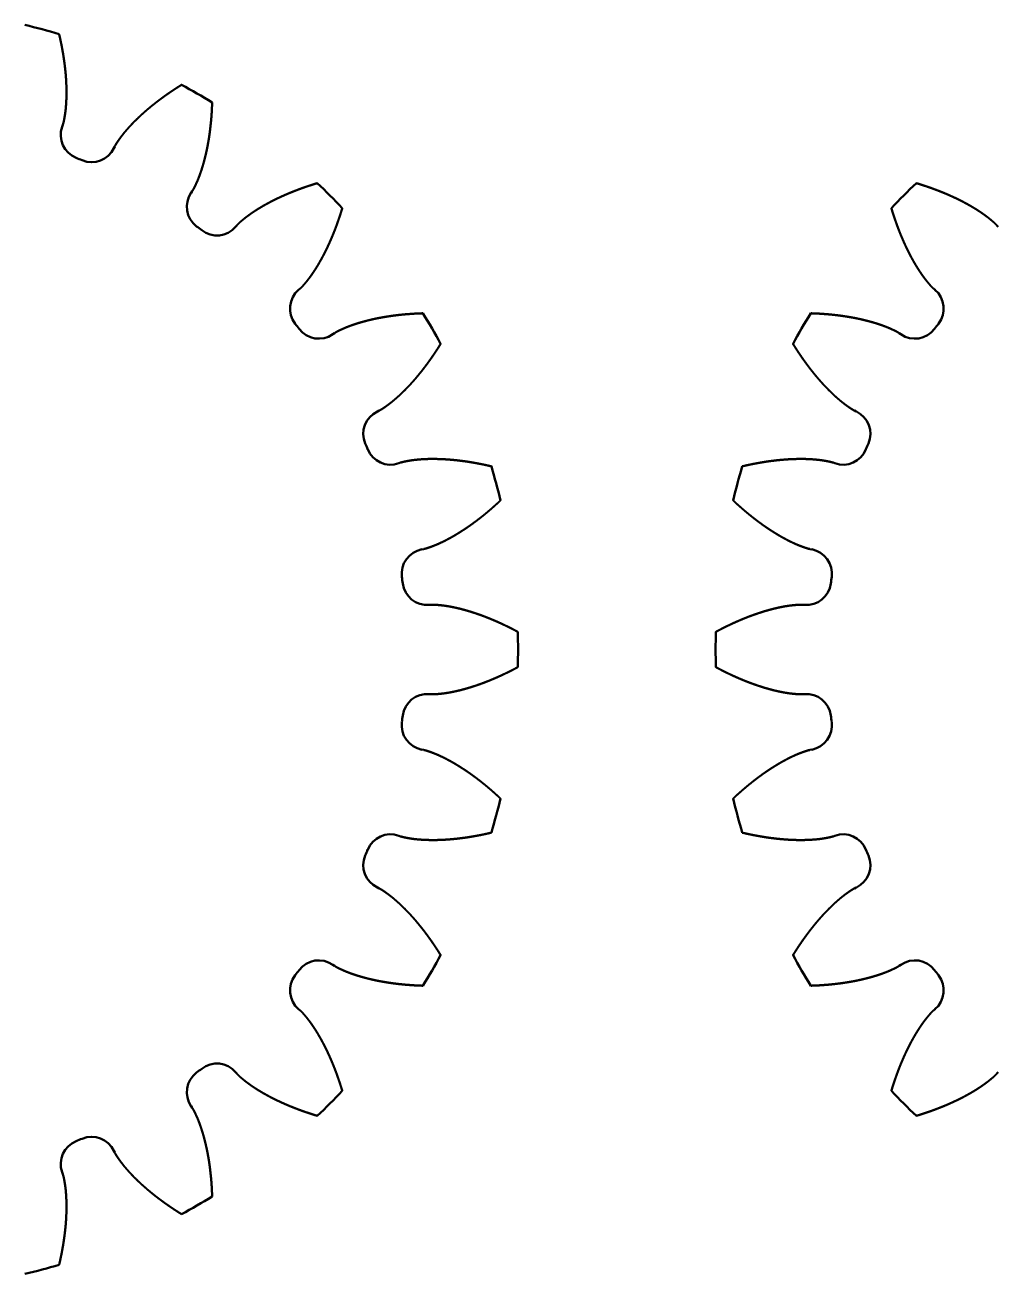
# Model space of a CAD drawing. Header units: millimetres. Extents: x 0 to 420, y 0 to 297.
# Drawn here: x 109.93 to 129.63, y 216.21 to 241.5 of the extents above; entities that cross this region are included whole.
import ezdxf

# ---------------------------------------------------------------- set-up
doc = ezdxf.new("R2010")
doc.units = ezdxf.units.MM
doc.header["$LTSCALE"] = 0.75
doc.layers.add('Visible', color=7, linetype='Continuous', lineweight=50)

msp = doc.modelspace()

# ---------------------------------------------------------------- linework, layer by layer
at = {"layer": 'Visible'}
for p, q in [((110.683, 239.44), (110.696, 239.477)), ((111.749, 239.041), (111.732, 239.006)), ((113.295, 238.104), (113.317, 238.136)), ((114.221, 237.442), (114.196, 237.413)), ((129.631, 237.413), (129.605, 237.442)), ((115.471, 236.137), (115.501, 236.162)), ((128.325, 236.162), (128.355, 236.137)), ((116.195, 235.258), (116.162, 235.236)), ((127.664, 235.236), (127.632, 235.258)), ((117.065, 233.674), (117.1, 233.691)), ((126.726, 233.691), (126.762, 233.674)), ((117.536, 232.638), (117.499, 232.625)), ((126.327, 232.625), (126.29, 232.638)), ((117.966, 230.882), (118.004, 230.889)), ((125.822, 230.889), (125.86, 230.882)), ((118.153, 229.76), (118.114, 229.757)), ((125.712, 229.757), (125.673, 229.76)), ((118.114, 227.952), (118.153, 227.949)), ((125.673, 227.949), (125.712, 227.952)), ((118.004, 226.82), (117.966, 226.827)), ((125.86, 226.827), (125.822, 226.82)), ((117.499, 225.084), (117.536, 225.071)), ((126.29, 225.071), (126.327, 225.084)), ((117.1, 224.018), (117.065, 224.035)), ((126.762, 224.035), (126.726, 224.018)), ((116.162, 222.473), (116.195, 222.451)), ((127.632, 222.451), (127.664, 222.473)), ((115.501, 221.547), (115.471, 221.572)), ((128.355, 221.572), (128.325, 221.547)), ((114.196, 220.296), (114.221, 220.267)), ((129.605, 220.267), (129.631, 220.296)), ((113.317, 219.573), (113.295, 219.605)), ((111.732, 218.703), (111.749, 218.668)), ((110.696, 218.232), (110.683, 218.269))]:
    msp.add_line(p, q, dxfattribs=at)
for centre, radius, start, end in [((106.913, 228.855), 13, 73.4232, 76.5768), ((106.913, 228.855), 13, 58.4232, 61.5768), ((111.155, 239.273), 0.5, 160.4814, 247.8482), ((111.281, 239.221), 0.5, 247.1518, 334.5186), ((106.913, 228.855), 10.749, 67.1518, 67.8482), ((106.913, 228.855), 13, 43.4232, 46.5768), ((136.913, 228.855), 13, 133.4232, 136.5768), ((113.707, 237.821), 0.5, 145.4814, 232.8482), ((106.913, 228.855), 10.749, 52.1518, 52.8482), ((113.815, 237.737), 0.5, 232.1518, 319.5186), ((115.796, 235.757), 0.5, 130.4814, 217.8482), ((128.03, 235.757), 0.5, 322.1518, 49.5186), ((106.913, 228.855), 10.749, 37.1518, 37.8482), ((106.913, 228.855), 13, 28.4232, 31.5768), ((136.913, 228.855), 13, 148.4232, 151.5768), ((136.913, 228.855), 10.749, 142.1518, 142.8482), ((115.879, 235.648), 0.5, 217.1518, 304.5186), ((127.947, 235.648), 0.5, 235.4814, 322.8482), ((117.28, 233.222), 0.5, 115.4814, 202.8482), ((126.547, 233.222), 0.5, 337.1518, 64.5186), ((106.913, 228.855), 10.749, 22.1518, 22.8482), ((136.913, 228.855), 10.749, 157.1518, 157.8482), ((117.332, 233.096), 0.5, 202.1518, 289.5186), ((126.494, 233.096), 0.5, 250.4814, 337.8482), ((106.913, 228.855), 13, 13.4232, 16.5768), ((136.913, 228.855), 13, 163.4232, 166.5768), ((118.057, 230.391), 0.5, 100.4814, 187.8482), ((125.769, 230.391), 0.5, 352.1518, 79.5186), ((106.913, 228.855), 10.749, 7.1518, 7.8482), ((118.075, 230.255), 0.5, 187.1518, 274.5186), ((125.751, 230.255), 0.5, 265.4814, 352.8482), ((136.913, 228.855), 10.749, 172.1518, 172.8482), ((106.913, 228.855), 13, 358.4232, 1.5768), ((136.913, 228.855), 13, 178.4232, 181.5768), ((118.075, 227.454), 0.5, 85.4814, 172.8482), ((125.751, 227.454), 0.5, 7.1518, 94.5186), ((118.057, 227.318), 0.5, 172.1518, 259.5186), ((106.913, 228.855), 10.749, 352.1518, 352.8482), ((125.769, 227.318), 0.5, 280.4814, 7.8482), ((136.913, 228.855), 10.749, 187.1518, 187.8482), ((106.913, 228.855), 13, 343.4232, 346.5768), ((136.913, 228.855), 13, 193.4232, 196.5768), ((117.332, 224.613), 0.5, 70.4814, 157.8482), ((126.494, 224.613), 0.5, 22.1518, 109.5186), ((117.28, 224.487), 0.5, 157.1518, 244.5186), ((106.913, 228.855), 10.749, 337.1518, 337.8482), ((126.547, 224.487), 0.5, 295.4814, 22.8482), ((136.913, 228.855), 10.749, 202.1518, 202.8482), ((115.879, 222.061), 0.5, 55.4814, 142.8482), ((106.913, 228.855), 13, 328.4232, 331.5768), ((136.913, 228.855), 13, 208.4232, 211.5768), ((127.947, 222.061), 0.5, 37.1518, 124.5186), ((106.913, 228.855), 10.749, 322.1518, 322.8482), ((136.913, 228.855), 10.749, 217.1518, 217.8482), ((115.796, 221.952), 0.5, 142.1518, 229.5186), ((128.03, 221.952), 0.5, 310.4814, 37.8482), ((113.707, 219.888), 0.5, 127.1518, 214.5186), ((106.913, 228.855), 10.749, 307.1518, 307.8482), ((113.815, 219.972), 0.5, 40.4814, 127.8482), ((106.913, 228.855), 13, 313.4232, 316.5768), ((136.913, 228.855), 13, 223.4232, 226.5768), ((111.155, 218.436), 0.5, 112.1518, 199.5186), ((106.913, 228.855), 10.749, 292.1518, 292.8482), ((111.281, 218.488), 0.5, 25.4814, 112.8482), ((106.913, 228.855), 13, 298.4232, 301.5768), ((106.913, 228.855), 13, 283.4232, 286.5768)]:
    msp.add_arc(centre, radius, start, end, dxfattribs=at)
for points in [[(110.696, 239.477), (110.698, 239.482), (110.701, 239.491), (110.706, 239.506), (110.711, 239.525), (110.717, 239.55), (110.722, 239.574), (110.727, 239.599), (110.731, 239.624), (110.735, 239.649), (110.739, 239.674), (110.743, 239.699), (110.747, 239.724), (110.75, 239.75), (110.753, 239.775), (110.756, 239.8), (110.758, 239.826), (110.76, 239.851), (110.762, 239.877), (110.764, 239.903), (110.766, 239.928), (110.767, 239.954), (110.768, 239.98), (110.769, 240.006), (110.77, 240.032), (110.771, 240.058), (110.771, 240.084), (110.771, 240.11), (110.771, 240.136), (110.771, 240.162), (110.771, 240.189), (110.77, 240.215), (110.77, 240.241), (110.769, 240.267), (110.768, 240.294), (110.767, 240.32), (110.766, 240.347), (110.764, 240.373), (110.763, 240.399), (110.761, 240.426), (110.759, 240.453), (110.757, 240.479), (110.755, 240.506), (110.752, 240.532), (110.75, 240.559), (110.747, 240.586), (110.744, 240.612), (110.741, 240.639), (110.738, 240.666), (110.735, 240.693), (110.731, 240.72), (110.728, 240.746), (110.724, 240.773), (110.72, 240.8), (110.716, 240.827), (110.712, 240.854), (110.708, 240.881), (110.704, 240.908), (110.699, 240.935), (110.694, 240.962), (110.69, 240.989), (110.685, 241.016), (110.68, 241.043), (110.675, 241.07), (110.669, 241.097), (110.664, 241.124), (110.658, 241.151), (110.652, 241.178), (110.647, 241.206), (110.641, 241.233), (110.635, 241.26), (110.63, 241.282), (110.626, 241.298), (110.623, 241.309), (110.622, 241.314)], [(113.101, 240.287), (113.096, 240.285), (113.087, 240.279), (113.072, 240.27), (113.053, 240.258), (113.03, 240.243), (113.007, 240.228), (112.983, 240.213), (112.96, 240.198), (112.937, 240.183), (112.914, 240.167), (112.891, 240.152), (112.868, 240.136), (112.845, 240.121), (112.823, 240.105), (112.8, 240.09), (112.778, 240.074), (112.756, 240.058), (112.734, 240.042), (112.712, 240.026), (112.69, 240.01), (112.668, 239.993), (112.646, 239.977), (112.624, 239.961), (112.603, 239.944), (112.582, 239.928), (112.56, 239.911), (112.539, 239.894), (112.518, 239.878), (112.497, 239.861), (112.477, 239.844), (112.456, 239.827), (112.435, 239.809), (112.415, 239.792), (112.395, 239.775), (112.375, 239.758), (112.355, 239.74), (112.335, 239.722), (112.315, 239.705), (112.295, 239.687), (112.276, 239.669), (112.257, 239.651), (112.237, 239.633), (112.218, 239.615), (112.2, 239.597), (112.181, 239.578), (112.162, 239.56), (112.144, 239.542), (112.125, 239.523), (112.107, 239.504), (112.089, 239.485), (112.072, 239.467), (112.054, 239.448), (112.037, 239.428), (112.019, 239.409), (112.002, 239.39), (111.985, 239.37), (111.969, 239.351), (111.952, 239.331), (111.936, 239.312), (111.92, 239.292), (111.904, 239.272), (111.888, 239.252), (111.873, 239.231), (111.858, 239.211), (111.843, 239.19), (111.829, 239.169), (111.814, 239.149), (111.8, 239.128), (111.786, 239.107), (111.773, 239.086), (111.763, 239.068), (111.756, 239.055), (111.751, 239.046), (111.749, 239.041)], [(113.317, 238.136), (113.32, 238.14), (113.325, 238.149), (113.333, 238.161), (113.344, 238.179), (113.355, 238.201), (113.367, 238.223), (113.378, 238.246), (113.388, 238.269), (113.399, 238.292), (113.409, 238.315), (113.42, 238.338), (113.43, 238.362), (113.439, 238.385), (113.449, 238.409), (113.458, 238.433), (113.467, 238.457), (113.475, 238.481), (113.484, 238.505), (113.492, 238.53), (113.501, 238.554), (113.509, 238.579), (113.516, 238.603), (113.524, 238.628), (113.532, 238.653), (113.539, 238.678), (113.546, 238.703), (113.553, 238.728), (113.56, 238.753), (113.566, 238.778), (113.573, 238.804), (113.579, 238.829), (113.585, 238.855), (113.591, 238.88), (113.597, 238.906), (113.603, 238.932), (113.609, 238.958), (113.614, 238.984), (113.619, 239.01), (113.625, 239.036), (113.63, 239.062), (113.634, 239.088), (113.639, 239.114), (113.644, 239.141), (113.648, 239.167), (113.653, 239.194), (113.657, 239.22), (113.661, 239.247), (113.665, 239.274), (113.669, 239.3), (113.672, 239.327), (113.676, 239.354), (113.679, 239.381), (113.682, 239.408), (113.685, 239.435), (113.688, 239.462), (113.691, 239.489), (113.694, 239.516), (113.697, 239.543), (113.699, 239.571), (113.702, 239.598), (113.704, 239.625), (113.706, 239.653), (113.708, 239.68), (113.71, 239.708), (113.712, 239.735), (113.713, 239.763), (113.715, 239.791), (113.716, 239.818), (113.717, 239.846), (113.719, 239.874), (113.719, 239.896), (113.72, 239.913), (113.72, 239.924), (113.72, 239.93)], [(115.849, 238.296), (115.844, 238.295), (115.833, 238.292), (115.817, 238.287), (115.796, 238.28), (115.769, 238.272), (115.743, 238.263), (115.716, 238.255), (115.69, 238.246), (115.664, 238.238), (115.637, 238.229), (115.611, 238.22), (115.585, 238.211), (115.559, 238.202), (115.533, 238.192), (115.508, 238.183), (115.482, 238.173), (115.456, 238.164), (115.431, 238.154), (115.405, 238.144), (115.38, 238.135), (115.355, 238.124), (115.329, 238.114), (115.304, 238.104), (115.279, 238.094), (115.254, 238.083), (115.23, 238.073), (115.205, 238.062), (115.18, 238.051), (115.156, 238.04), (115.131, 238.029), (115.107, 238.018), (115.083, 238.007), (115.058, 237.996), (115.034, 237.984), (115.01, 237.972), (114.987, 237.961), (114.963, 237.949), (114.939, 237.937), (114.916, 237.925), (114.892, 237.913), (114.869, 237.9), (114.846, 237.888), (114.823, 237.875), (114.8, 237.863), (114.777, 237.85), (114.754, 237.837), (114.732, 237.824), (114.709, 237.81), (114.687, 237.797), (114.664, 237.783), (114.642, 237.77), (114.62, 237.756), (114.599, 237.742), (114.577, 237.728), (114.556, 237.714), (114.534, 237.699), (114.513, 237.685), (114.492, 237.67), (114.471, 237.655), (114.45, 237.64), (114.43, 237.625), (114.41, 237.61), (114.39, 237.594), (114.37, 237.578), (114.35, 237.562), (114.331, 237.546), (114.311, 237.53), (114.292, 237.513), (114.273, 237.496), (114.255, 237.479), (114.241, 237.465), (114.231, 237.454), (114.224, 237.446), (114.221, 237.442)], [(129.605, 237.442), (129.602, 237.446), (129.595, 237.454), (129.585, 237.465), (129.571, 237.479), (129.553, 237.496), (129.534, 237.513), (129.515, 237.53), (129.495, 237.546), (129.476, 237.562), (129.456, 237.578), (129.437, 237.594), (129.417, 237.61), (129.396, 237.625), (129.376, 237.64), (129.355, 237.655), (129.334, 237.67), (129.313, 237.685), (129.292, 237.699), (129.271, 237.714), (129.249, 237.728), (129.227, 237.742), (129.206, 237.756), (129.184, 237.77), (129.162, 237.783), (129.139, 237.797), (129.117, 237.81), (129.095, 237.824), (129.072, 237.837), (129.049, 237.85), (129.026, 237.863), (129.004, 237.875), (128.98, 237.888), (128.957, 237.9), (128.934, 237.913), (128.911, 237.925), (128.887, 237.937), (128.863, 237.949), (128.84, 237.961), (128.816, 237.972), (128.792, 237.984), (128.768, 237.996), (128.744, 238.007), (128.719, 238.018), (128.695, 238.029), (128.671, 238.04), (128.646, 238.051), (128.621, 238.062), (128.597, 238.073), (128.572, 238.083), (128.547, 238.094), (128.522, 238.104), (128.497, 238.114), (128.472, 238.124), (128.446, 238.135), (128.421, 238.144), (128.395, 238.154), (128.37, 238.164), (128.344, 238.173), (128.319, 238.183), (128.293, 238.192), (128.267, 238.202), (128.241, 238.211), (128.215, 238.22), (128.189, 238.229), (128.163, 238.238), (128.136, 238.246), (128.11, 238.255), (128.084, 238.263), (128.057, 238.272), (128.031, 238.28), (128.009, 238.287), (127.993, 238.292), (127.982, 238.295), (127.977, 238.296)], [(115.501, 236.162), (115.505, 236.166), (115.512, 236.172), (115.523, 236.182), (115.538, 236.196), (115.555, 236.215), (115.572, 236.234), (115.588, 236.253), (115.604, 236.272), (115.621, 236.292), (115.637, 236.311), (115.652, 236.331), (115.668, 236.351), (115.684, 236.371), (115.699, 236.392), (115.714, 236.413), (115.729, 236.433), (115.743, 236.454), (115.758, 236.476), (115.772, 236.497), (115.787, 236.519), (115.801, 236.54), (115.815, 236.562), (115.828, 236.584), (115.842, 236.606), (115.856, 236.628), (115.869, 236.65), (115.882, 236.673), (115.895, 236.696), (115.908, 236.718), (115.921, 236.741), (115.934, 236.764), (115.946, 236.787), (115.959, 236.81), (115.971, 236.834), (115.983, 236.857), (115.995, 236.881), (116.007, 236.904), (116.019, 236.928), (116.031, 236.952), (116.043, 236.976), (116.054, 237), (116.065, 237.024), (116.077, 237.048), (116.088, 237.073), (116.099, 237.097), (116.11, 237.122), (116.121, 237.146), (116.131, 237.171), (116.142, 237.196), (116.152, 237.221), (116.163, 237.246), (116.173, 237.271), (116.183, 237.296), (116.193, 237.321), (116.203, 237.347), (116.213, 237.372), (116.222, 237.398), (116.232, 237.423), (116.242, 237.449), (116.251, 237.475), (116.26, 237.501), (116.269, 237.527), (116.278, 237.553), (116.287, 237.579), (116.296, 237.605), (116.305, 237.631), (116.313, 237.658), (116.322, 237.684), (116.33, 237.711), (116.339, 237.737), (116.345, 237.758), (116.35, 237.774), (116.353, 237.785), (116.355, 237.79)], [(127.471, 237.79), (127.473, 237.785), (127.476, 237.774), (127.481, 237.758), (127.487, 237.737), (127.496, 237.711), (127.504, 237.684), (127.513, 237.658), (127.521, 237.631), (127.53, 237.605), (127.539, 237.579), (127.548, 237.553), (127.557, 237.527), (127.566, 237.501), (127.575, 237.475), (127.585, 237.449), (127.594, 237.423), (127.604, 237.398), (127.613, 237.372), (127.623, 237.347), (127.633, 237.321), (127.643, 237.296), (127.653, 237.271), (127.663, 237.246), (127.674, 237.221), (127.684, 237.196), (127.695, 237.171), (127.706, 237.146), (127.716, 237.122), (127.727, 237.097), (127.738, 237.073), (127.749, 237.048), (127.761, 237.024), (127.772, 237), (127.784, 236.976), (127.795, 236.952), (127.807, 236.928), (127.819, 236.904), (127.831, 236.881), (127.843, 236.857), (127.855, 236.834), (127.867, 236.81), (127.88, 236.787), (127.892, 236.764), (127.905, 236.741), (127.918, 236.718), (127.931, 236.696), (127.944, 236.673), (127.957, 236.65), (127.971, 236.628), (127.984, 236.606), (127.998, 236.584), (128.012, 236.562), (128.026, 236.54), (128.04, 236.519), (128.054, 236.497), (128.068, 236.476), (128.083, 236.454), (128.097, 236.433), (128.112, 236.413), (128.127, 236.392), (128.143, 236.371), (128.158, 236.351), (128.174, 236.331), (128.19, 236.311), (128.206, 236.292), (128.222, 236.272), (128.238, 236.253), (128.255, 236.234), (128.271, 236.215), (128.288, 236.196), (128.303, 236.182), (128.314, 236.172), (128.321, 236.166), (128.325, 236.162)], [(117.988, 235.662), (117.983, 235.662), (117.972, 235.661), (117.955, 235.661), (117.933, 235.66), (117.905, 235.659), (117.877, 235.658), (117.849, 235.656), (117.822, 235.655), (117.794, 235.653), (117.766, 235.651), (117.739, 235.649), (117.711, 235.647), (117.684, 235.645), (117.656, 235.643), (117.629, 235.641), (117.602, 235.638), (117.575, 235.636), (117.547, 235.633), (117.52, 235.63), (117.493, 235.627), (117.466, 235.624), (117.439, 235.621), (117.412, 235.617), (117.386, 235.614), (117.359, 235.61), (117.332, 235.606), (117.305, 235.602), (117.279, 235.598), (117.252, 235.594), (117.226, 235.59), (117.199, 235.585), (117.173, 235.581), (117.147, 235.576), (117.121, 235.571), (117.094, 235.566), (117.068, 235.561), (117.042, 235.556), (117.016, 235.55), (116.991, 235.545), (116.965, 235.539), (116.939, 235.533), (116.913, 235.527), (116.888, 235.521), (116.862, 235.514), (116.837, 235.508), (116.812, 235.501), (116.786, 235.494), (116.761, 235.487), (116.736, 235.48), (116.711, 235.473), (116.686, 235.466), (116.662, 235.458), (116.637, 235.45), (116.613, 235.442), (116.588, 235.434), (116.564, 235.425), (116.54, 235.417), (116.515, 235.408), (116.491, 235.399), (116.467, 235.39), (116.444, 235.381), (116.42, 235.371), (116.397, 235.361), (116.374, 235.351), (116.35, 235.34), (116.327, 235.33), (116.305, 235.319), (116.282, 235.308), (116.259, 235.297), (116.237, 235.285), (116.22, 235.275), (116.207, 235.267), (116.199, 235.261), (116.195, 235.258)], [(127.632, 235.258), (127.627, 235.261), (127.619, 235.267), (127.606, 235.275), (127.589, 235.285), (127.567, 235.297), (127.544, 235.308), (127.522, 235.319), (127.499, 235.33), (127.476, 235.34), (127.453, 235.351), (127.429, 235.361), (127.406, 235.371), (127.382, 235.381), (127.359, 235.39), (127.335, 235.399), (127.311, 235.408), (127.287, 235.417), (127.262, 235.425), (127.238, 235.434), (127.214, 235.442), (127.189, 235.45), (127.164, 235.458), (127.14, 235.466), (127.115, 235.473), (127.09, 235.48), (127.065, 235.487), (127.04, 235.494), (127.014, 235.501), (126.989, 235.508), (126.964, 235.514), (126.938, 235.521), (126.913, 235.527), (126.887, 235.533), (126.861, 235.539), (126.836, 235.545), (126.81, 235.55), (126.784, 235.556), (126.758, 235.561), (126.732, 235.566), (126.706, 235.571), (126.679, 235.576), (126.653, 235.581), (126.627, 235.585), (126.6, 235.59), (126.574, 235.594), (126.547, 235.598), (126.521, 235.602), (126.494, 235.606), (126.467, 235.61), (126.441, 235.614), (126.414, 235.617), (126.387, 235.621), (126.36, 235.624), (126.333, 235.627), (126.306, 235.63), (126.279, 235.633), (126.252, 235.636), (126.224, 235.638), (126.197, 235.641), (126.17, 235.643), (126.142, 235.645), (126.115, 235.647), (126.087, 235.649), (126.06, 235.651), (126.032, 235.653), (126.005, 235.655), (125.977, 235.656), (125.949, 235.658), (125.921, 235.659), (125.894, 235.66), (125.871, 235.661), (125.855, 235.661), (125.843, 235.662), (125.838, 235.662)], [(117.1, 233.691), (117.104, 233.693), (117.113, 233.697), (117.127, 233.704), (117.144, 233.714), (117.165, 233.727), (117.186, 233.741), (117.207, 233.755), (117.228, 233.77), (117.249, 233.785), (117.269, 233.799), (117.29, 233.814), (117.31, 233.83), (117.33, 233.845), (117.35, 233.861), (117.37, 233.877), (117.39, 233.894), (117.409, 233.91), (117.429, 233.927), (117.448, 233.944), (117.468, 233.961), (117.487, 233.978), (117.506, 233.995), (117.525, 234.013), (117.544, 234.031), (117.563, 234.049), (117.581, 234.067), (117.6, 234.085), (117.619, 234.104), (117.637, 234.122), (117.655, 234.141), (117.674, 234.16), (117.692, 234.179), (117.71, 234.198), (117.728, 234.217), (117.746, 234.237), (117.763, 234.256), (117.781, 234.276), (117.799, 234.296), (117.816, 234.316), (117.833, 234.336), (117.851, 234.356), (117.868, 234.377), (117.885, 234.397), (117.902, 234.418), (117.919, 234.439), (117.936, 234.46), (117.953, 234.481), (117.97, 234.502), (117.986, 234.523), (118.003, 234.544), (118.019, 234.566), (118.036, 234.588), (118.052, 234.609), (118.068, 234.631), (118.084, 234.653), (118.1, 234.675), (118.116, 234.697), (118.132, 234.719), (118.148, 234.742), (118.164, 234.764), (118.179, 234.787), (118.195, 234.81), (118.21, 234.832), (118.226, 234.855), (118.241, 234.878), (118.256, 234.901), (118.272, 234.925), (118.287, 234.948), (118.302, 234.971), (118.316, 234.995), (118.328, 235.014), (118.337, 235.028), (118.343, 235.038), (118.346, 235.042)], [(125.48, 235.042), (125.483, 235.038), (125.489, 235.028), (125.498, 235.014), (125.51, 234.995), (125.525, 234.971), (125.54, 234.948), (125.555, 234.925), (125.57, 234.901), (125.585, 234.878), (125.6, 234.855), (125.616, 234.832), (125.631, 234.81), (125.647, 234.787), (125.662, 234.764), (125.678, 234.742), (125.694, 234.719), (125.71, 234.697), (125.726, 234.675), (125.742, 234.653), (125.758, 234.631), (125.774, 234.609), (125.79, 234.588), (125.807, 234.566), (125.823, 234.544), (125.84, 234.523), (125.857, 234.502), (125.873, 234.481), (125.89, 234.46), (125.907, 234.439), (125.924, 234.418), (125.941, 234.397), (125.958, 234.377), (125.975, 234.356), (125.993, 234.336), (126.01, 234.316), (126.028, 234.296), (126.045, 234.276), (126.063, 234.256), (126.081, 234.237), (126.098, 234.217), (126.116, 234.198), (126.134, 234.179), (126.153, 234.16), (126.171, 234.141), (126.189, 234.122), (126.208, 234.104), (126.226, 234.085), (126.245, 234.067), (126.263, 234.049), (126.282, 234.031), (126.301, 234.013), (126.32, 233.995), (126.339, 233.978), (126.358, 233.961), (126.378, 233.944), (126.397, 233.927), (126.417, 233.91), (126.436, 233.894), (126.456, 233.877), (126.476, 233.861), (126.496, 233.845), (126.516, 233.83), (126.536, 233.814), (126.557, 233.799), (126.577, 233.785), (126.598, 233.77), (126.619, 233.755), (126.64, 233.741), (126.661, 233.727), (126.682, 233.714), (126.7, 233.704), (126.713, 233.697), (126.722, 233.693), (126.726, 233.691)], [(119.373, 232.563), (119.367, 232.565), (119.356, 232.567), (119.34, 232.571), (119.318, 232.576), (119.291, 232.582), (119.264, 232.588), (119.237, 232.594), (119.21, 232.6), (119.183, 232.605), (119.156, 232.611), (119.129, 232.616), (119.101, 232.621), (119.074, 232.626), (119.047, 232.631), (119.02, 232.636), (118.993, 232.641), (118.966, 232.645), (118.939, 232.649), (118.913, 232.654), (118.886, 232.658), (118.859, 232.662), (118.832, 232.666), (118.805, 232.669), (118.778, 232.673), (118.751, 232.676), (118.724, 232.679), (118.698, 232.683), (118.671, 232.686), (118.644, 232.688), (118.618, 232.691), (118.591, 232.694), (118.564, 232.696), (118.538, 232.698), (118.511, 232.7), (118.485, 232.702), (118.458, 232.704), (118.432, 232.706), (118.405, 232.707), (118.379, 232.708), (118.352, 232.709), (118.326, 232.71), (118.3, 232.711), (118.273, 232.712), (118.247, 232.712), (118.221, 232.713), (118.195, 232.713), (118.169, 232.713), (118.142, 232.713), (118.116, 232.712), (118.09, 232.712), (118.065, 232.711), (118.039, 232.71), (118.013, 232.709), (117.987, 232.707), (117.961, 232.706), (117.936, 232.704), (117.91, 232.702), (117.884, 232.7), (117.859, 232.697), (117.833, 232.695), (117.808, 232.692), (117.783, 232.688), (117.758, 232.685), (117.733, 232.681), (117.708, 232.677), (117.683, 232.673), (117.658, 232.668), (117.633, 232.663), (117.608, 232.658), (117.584, 232.653), (117.564, 232.647), (117.55, 232.643), (117.54, 232.64), (117.536, 232.638)], [(126.29, 232.638), (126.286, 232.64), (126.276, 232.643), (126.262, 232.647), (126.242, 232.653), (126.218, 232.658), (126.193, 232.663), (126.168, 232.668), (126.144, 232.673), (126.119, 232.677), (126.094, 232.681), (126.068, 232.685), (126.043, 232.688), (126.018, 232.692), (125.993, 232.695), (125.967, 232.697), (125.942, 232.7), (125.916, 232.702), (125.891, 232.704), (125.865, 232.706), (125.839, 232.707), (125.813, 232.709), (125.788, 232.71), (125.762, 232.711), (125.736, 232.712), (125.71, 232.712), (125.684, 232.713), (125.658, 232.713), (125.631, 232.713), (125.605, 232.713), (125.579, 232.712), (125.553, 232.712), (125.527, 232.711), (125.5, 232.71), (125.474, 232.709), (125.448, 232.708), (125.421, 232.707), (125.395, 232.706), (125.368, 232.704), (125.342, 232.702), (125.315, 232.7), (125.289, 232.698), (125.262, 232.696), (125.235, 232.694), (125.209, 232.691), (125.182, 232.688), (125.155, 232.686), (125.128, 232.683), (125.102, 232.679), (125.075, 232.676), (125.048, 232.673), (125.021, 232.669), (124.994, 232.666), (124.967, 232.662), (124.941, 232.658), (124.914, 232.654), (124.887, 232.649), (124.86, 232.645), (124.833, 232.641), (124.806, 232.636), (124.779, 232.631), (124.752, 232.626), (124.725, 232.621), (124.698, 232.616), (124.671, 232.611), (124.643, 232.605), (124.616, 232.6), (124.589, 232.594), (124.562, 232.588), (124.535, 232.582), (124.508, 232.576), (124.486, 232.571), (124.47, 232.567), (124.459, 232.565), (124.453, 232.563)], [(118.004, 230.889), (118.009, 230.89), (118.019, 230.892), (118.034, 230.895), (118.053, 230.901), (118.077, 230.908), (118.101, 230.916), (118.125, 230.924), (118.149, 230.933), (118.173, 230.942), (118.196, 230.951), (118.22, 230.96), (118.243, 230.969), (118.267, 230.979), (118.29, 230.989), (118.314, 231), (118.337, 231.01), (118.36, 231.021), (118.383, 231.032), (118.407, 231.044), (118.43, 231.055), (118.453, 231.067), (118.476, 231.079), (118.499, 231.091), (118.521, 231.103), (118.544, 231.115), (118.567, 231.128), (118.59, 231.141), (118.612, 231.154), (118.635, 231.167), (118.658, 231.181), (118.68, 231.194), (118.702, 231.208), (118.725, 231.222), (118.747, 231.236), (118.769, 231.25), (118.792, 231.264), (118.814, 231.279), (118.836, 231.293), (118.858, 231.308), (118.88, 231.323), (118.902, 231.338), (118.924, 231.353), (118.946, 231.369), (118.968, 231.384), (118.99, 231.4), (119.011, 231.416), (119.033, 231.432), (119.055, 231.448), (119.076, 231.464), (119.098, 231.48), (119.119, 231.497), (119.141, 231.513), (119.162, 231.53), (119.183, 231.547), (119.204, 231.564), (119.226, 231.581), (119.247, 231.598), (119.268, 231.616), (119.289, 231.633), (119.31, 231.651), (119.331, 231.669), (119.352, 231.687), (119.373, 231.705), (119.394, 231.723), (119.414, 231.741), (119.435, 231.76), (119.456, 231.778), (119.476, 231.797), (119.497, 231.815), (119.517, 231.834), (119.534, 231.849), (119.546, 231.861), (119.554, 231.869), (119.558, 231.872)], [(124.268, 231.872), (124.272, 231.869), (124.28, 231.861), (124.293, 231.849), (124.309, 231.834), (124.329, 231.815), (124.35, 231.797), (124.371, 231.778), (124.391, 231.76), (124.412, 231.741), (124.433, 231.723), (124.453, 231.705), (124.474, 231.687), (124.495, 231.669), (124.516, 231.651), (124.537, 231.633), (124.558, 231.616), (124.579, 231.598), (124.6, 231.581), (124.622, 231.564), (124.643, 231.547), (124.664, 231.53), (124.686, 231.513), (124.707, 231.497), (124.729, 231.48), (124.75, 231.464), (124.772, 231.448), (124.793, 231.432), (124.815, 231.416), (124.837, 231.4), (124.858, 231.384), (124.88, 231.369), (124.902, 231.353), (124.924, 231.338), (124.946, 231.323), (124.968, 231.308), (124.99, 231.293), (125.012, 231.279), (125.034, 231.264), (125.057, 231.25), (125.079, 231.236), (125.101, 231.222), (125.124, 231.208), (125.146, 231.194), (125.169, 231.181), (125.191, 231.167), (125.214, 231.154), (125.236, 231.141), (125.259, 231.128), (125.282, 231.115), (125.305, 231.103), (125.328, 231.091), (125.35, 231.079), (125.373, 231.067), (125.396, 231.055), (125.42, 231.044), (125.443, 231.032), (125.466, 231.021), (125.489, 231.01), (125.512, 231), (125.536, 230.989), (125.559, 230.979), (125.583, 230.969), (125.606, 230.96), (125.63, 230.951), (125.654, 230.942), (125.677, 230.933), (125.701, 230.924), (125.725, 230.916), (125.749, 230.908), (125.773, 230.901), (125.792, 230.895), (125.807, 230.892), (125.817, 230.89), (125.822, 230.889)], [(119.908, 229.212), (119.903, 229.215), (119.893, 229.22), (119.879, 229.228), (119.859, 229.238), (119.834, 229.251), (119.81, 229.264), (119.785, 229.277), (119.76, 229.289), (119.735, 229.302), (119.711, 229.314), (119.686, 229.326), (119.661, 229.338), (119.636, 229.35), (119.611, 229.362), (119.587, 229.373), (119.562, 229.385), (119.537, 229.396), (119.512, 229.407), (119.487, 229.419), (119.462, 229.429), (119.437, 229.44), (119.412, 229.451), (119.387, 229.461), (119.362, 229.472), (119.337, 229.482), (119.312, 229.492), (119.287, 229.502), (119.262, 229.512), (119.237, 229.522), (119.212, 229.531), (119.187, 229.54), (119.162, 229.55), (119.136, 229.559), (119.111, 229.567), (119.086, 229.576), (119.061, 229.585), (119.036, 229.593), (119.011, 229.601), (118.985, 229.61), (118.96, 229.617), (118.935, 229.625), (118.91, 229.633), (118.885, 229.64), (118.859, 229.647), (118.834, 229.655), (118.809, 229.661), (118.784, 229.668), (118.758, 229.675), (118.733, 229.681), (118.708, 229.687), (118.683, 229.693), (118.657, 229.699), (118.632, 229.704), (118.607, 229.71), (118.582, 229.715), (118.556, 229.72), (118.531, 229.725), (118.506, 229.729), (118.48, 229.733), (118.455, 229.737), (118.43, 229.741), (118.405, 229.744), (118.379, 229.747), (118.354, 229.75), (118.329, 229.753), (118.304, 229.755), (118.279, 229.757), (118.253, 229.759), (118.228, 229.761), (118.203, 229.761), (118.183, 229.761), (118.168, 229.761), (118.158, 229.76), (118.153, 229.76)], [(125.673, 229.76), (125.668, 229.76), (125.658, 229.761), (125.643, 229.761), (125.623, 229.761), (125.598, 229.761), (125.573, 229.759), (125.548, 229.757), (125.522, 229.755), (125.497, 229.753), (125.472, 229.75), (125.447, 229.747), (125.421, 229.744), (125.396, 229.741), (125.371, 229.737), (125.346, 229.733), (125.32, 229.729), (125.295, 229.725), (125.27, 229.72), (125.245, 229.715), (125.219, 229.71), (125.194, 229.704), (125.169, 229.699), (125.144, 229.693), (125.118, 229.687), (125.093, 229.681), (125.068, 229.675), (125.043, 229.668), (125.017, 229.661), (124.992, 229.655), (124.967, 229.647), (124.942, 229.64), (124.916, 229.633), (124.891, 229.625), (124.866, 229.617), (124.841, 229.61), (124.816, 229.601), (124.79, 229.593), (124.765, 229.585), (124.74, 229.576), (124.715, 229.567), (124.69, 229.559), (124.665, 229.55), (124.64, 229.54), (124.614, 229.531), (124.589, 229.522), (124.564, 229.512), (124.539, 229.502), (124.514, 229.492), (124.489, 229.482), (124.464, 229.472), (124.439, 229.461), (124.414, 229.451), (124.389, 229.44), (124.364, 229.429), (124.339, 229.419), (124.314, 229.407), (124.289, 229.396), (124.265, 229.385), (124.24, 229.373), (124.215, 229.362), (124.19, 229.35), (124.165, 229.338), (124.14, 229.326), (124.116, 229.314), (124.091, 229.302), (124.066, 229.289), (124.041, 229.277), (124.017, 229.264), (123.992, 229.251), (123.967, 229.238), (123.948, 229.228), (123.933, 229.22), (123.923, 229.215), (123.918, 229.212)], [(118.153, 227.949), (118.158, 227.949), (118.168, 227.948), (118.183, 227.948), (118.203, 227.948), (118.228, 227.948), (118.253, 227.95), (118.279, 227.952), (118.304, 227.954), (118.329, 227.956), (118.354, 227.959), (118.379, 227.962), (118.405, 227.965), (118.43, 227.968), (118.455, 227.972), (118.48, 227.976), (118.506, 227.98), (118.531, 227.985), (118.556, 227.989), (118.582, 227.994), (118.607, 227.999), (118.632, 228.005), (118.657, 228.01), (118.683, 228.016), (118.708, 228.022), (118.733, 228.028), (118.758, 228.034), (118.784, 228.041), (118.809, 228.048), (118.834, 228.055), (118.859, 228.062), (118.885, 228.069), (118.91, 228.076), (118.935, 228.084), (118.96, 228.092), (118.985, 228.1), (119.011, 228.108), (119.036, 228.116), (119.061, 228.124), (119.086, 228.133), (119.111, 228.142), (119.136, 228.15), (119.162, 228.16), (119.187, 228.169), (119.212, 228.178), (119.237, 228.188), (119.262, 228.197), (119.287, 228.207), (119.312, 228.217), (119.337, 228.227), (119.362, 228.237), (119.387, 228.248), (119.412, 228.258), (119.437, 228.269), (119.462, 228.28), (119.487, 228.29), (119.512, 228.302), (119.537, 228.313), (119.562, 228.324), (119.587, 228.336), (119.611, 228.347), (119.636, 228.359), (119.661, 228.371), (119.686, 228.383), (119.711, 228.395), (119.735, 228.407), (119.76, 228.42), (119.785, 228.432), (119.81, 228.445), (119.834, 228.458), (119.859, 228.471), (119.879, 228.481), (119.893, 228.489), (119.903, 228.494), (119.908, 228.497)], [(123.918, 228.497), (123.923, 228.494), (123.933, 228.489), (123.948, 228.481), (123.967, 228.471), (123.992, 228.458), (124.017, 228.445), (124.041, 228.432), (124.066, 228.42), (124.091, 228.407), (124.116, 228.395), (124.14, 228.383), (124.165, 228.371), (124.19, 228.359), (124.215, 228.347), (124.24, 228.336), (124.265, 228.324), (124.289, 228.313), (124.314, 228.302), (124.339, 228.29), (124.364, 228.28), (124.389, 228.269), (124.414, 228.258), (124.439, 228.248), (124.464, 228.237), (124.489, 228.227), (124.514, 228.217), (124.539, 228.207), (124.564, 228.197), (124.589, 228.188), (124.614, 228.178), (124.64, 228.169), (124.665, 228.16), (124.69, 228.15), (124.715, 228.142), (124.74, 228.133), (124.765, 228.124), (124.79, 228.116), (124.816, 228.108), (124.841, 228.1), (124.866, 228.092), (124.891, 228.084), (124.916, 228.076), (124.942, 228.069), (124.967, 228.062), (124.992, 228.055), (125.017, 228.048), (125.043, 228.041), (125.068, 228.034), (125.093, 228.028), (125.118, 228.022), (125.144, 228.016), (125.169, 228.01), (125.194, 228.005), (125.219, 227.999), (125.245, 227.994), (125.27, 227.989), (125.295, 227.985), (125.32, 227.98), (125.346, 227.976), (125.371, 227.972), (125.396, 227.968), (125.421, 227.965), (125.447, 227.962), (125.472, 227.959), (125.497, 227.956), (125.522, 227.954), (125.548, 227.952), (125.573, 227.95), (125.598, 227.948), (125.623, 227.948), (125.643, 227.948), (125.658, 227.948), (125.668, 227.949), (125.673, 227.949)], [(119.558, 225.837), (119.554, 225.841), (119.546, 225.848), (119.534, 225.86), (119.517, 225.875), (119.497, 225.894), (119.476, 225.912), (119.456, 225.931), (119.435, 225.95), (119.414, 225.968), (119.394, 225.986), (119.373, 226.004), (119.352, 226.022), (119.331, 226.04), (119.31, 226.058), (119.289, 226.076), (119.268, 226.093), (119.247, 226.111), (119.226, 226.128), (119.204, 226.145), (119.183, 226.162), (119.162, 226.179), (119.141, 226.196), (119.119, 226.212), (119.098, 226.229), (119.076, 226.245), (119.055, 226.261), (119.033, 226.277), (119.011, 226.293), (118.99, 226.309), (118.968, 226.325), (118.946, 226.34), (118.924, 226.356), (118.902, 226.371), (118.88, 226.386), (118.858, 226.401), (118.836, 226.416), (118.814, 226.43), (118.792, 226.445), (118.769, 226.459), (118.747, 226.473), (118.725, 226.487), (118.702, 226.501), (118.68, 226.515), (118.658, 226.529), (118.635, 226.542), (118.612, 226.555), (118.59, 226.568), (118.567, 226.581), (118.544, 226.594), (118.521, 226.606), (118.499, 226.618), (118.476, 226.63), (118.453, 226.642), (118.43, 226.654), (118.407, 226.665), (118.383, 226.677), (118.36, 226.688), (118.337, 226.699), (118.314, 226.71), (118.29, 226.72), (118.267, 226.73), (118.243, 226.74), (118.22, 226.749), (118.196, 226.759), (118.173, 226.767), (118.149, 226.776), (118.125, 226.785), (118.101, 226.793), (118.077, 226.801), (118.053, 226.809), (118.034, 226.814), (118.019, 226.817), (118.009, 226.819), (118.004, 226.82)], [(125.822, 226.82), (125.817, 226.819), (125.807, 226.817), (125.792, 226.814), (125.773, 226.809), (125.749, 226.801), (125.725, 226.793), (125.701, 226.785), (125.677, 226.776), (125.654, 226.767), (125.63, 226.759), (125.606, 226.749), (125.583, 226.74), (125.559, 226.73), (125.536, 226.72), (125.512, 226.71), (125.489, 226.699), (125.466, 226.688), (125.443, 226.677), (125.42, 226.665), (125.396, 226.654), (125.373, 226.642), (125.35, 226.63), (125.328, 226.618), (125.305, 226.606), (125.282, 226.594), (125.259, 226.581), (125.236, 226.568), (125.214, 226.555), (125.191, 226.542), (125.169, 226.529), (125.146, 226.515), (125.124, 226.501), (125.101, 226.487), (125.079, 226.473), (125.057, 226.459), (125.034, 226.445), (125.012, 226.43), (124.99, 226.416), (124.968, 226.401), (124.946, 226.386), (124.924, 226.371), (124.902, 226.356), (124.88, 226.34), (124.858, 226.325), (124.837, 226.309), (124.815, 226.293), (124.793, 226.277), (124.772, 226.261), (124.75, 226.245), (124.729, 226.229), (124.707, 226.212), (124.686, 226.196), (124.664, 226.179), (124.643, 226.162), (124.622, 226.145), (124.6, 226.128), (124.579, 226.111), (124.558, 226.093), (124.537, 226.076), (124.516, 226.058), (124.495, 226.04), (124.474, 226.022), (124.453, 226.004), (124.433, 225.986), (124.412, 225.968), (124.391, 225.95), (124.371, 225.931), (124.35, 225.912), (124.329, 225.894), (124.309, 225.875), (124.293, 225.86), (124.28, 225.848), (124.272, 225.841), (124.268, 225.837)], [(117.536, 225.071), (117.54, 225.069), (117.55, 225.066), (117.564, 225.062), (117.584, 225.056), (117.608, 225.051), (117.633, 225.046), (117.658, 225.041), (117.683, 225.037), (117.708, 225.032), (117.733, 225.028), (117.758, 225.024), (117.783, 225.021), (117.808, 225.017), (117.833, 225.014), (117.859, 225.012), (117.884, 225.009), (117.91, 225.007), (117.936, 225.005), (117.961, 225.004), (117.987, 225.002), (118.013, 225.001), (118.039, 224.999), (118.065, 224.998), (118.09, 224.998), (118.116, 224.997), (118.142, 224.997), (118.169, 224.996), (118.195, 224.996), (118.221, 224.996), (118.247, 224.997), (118.273, 224.997), (118.3, 224.998), (118.326, 224.999), (118.352, 225), (118.379, 225.001), (118.405, 225.002), (118.432, 225.003), (118.458, 225.005), (118.485, 225.007), (118.511, 225.009), (118.538, 225.011), (118.564, 225.013), (118.591, 225.015), (118.618, 225.018), (118.644, 225.021), (118.671, 225.023), (118.698, 225.026), (118.724, 225.03), (118.751, 225.033), (118.778, 225.036), (118.805, 225.04), (118.832, 225.043), (118.859, 225.047), (118.886, 225.051), (118.913, 225.055), (118.939, 225.06), (118.966, 225.064), (118.993, 225.069), (119.02, 225.073), (119.047, 225.078), (119.074, 225.083), (119.101, 225.088), (119.129, 225.093), (119.156, 225.098), (119.183, 225.104), (119.21, 225.109), (119.237, 225.115), (119.264, 225.121), (119.291, 225.127), (119.318, 225.133), (119.34, 225.138), (119.356, 225.142), (119.367, 225.144), (119.373, 225.146)], [(124.453, 225.146), (124.459, 225.144), (124.47, 225.142), (124.486, 225.138), (124.508, 225.133), (124.535, 225.127), (124.562, 225.121), (124.589, 225.115), (124.616, 225.109), (124.643, 225.104), (124.671, 225.098), (124.698, 225.093), (124.725, 225.088), (124.752, 225.083), (124.779, 225.078), (124.806, 225.073), (124.833, 225.069), (124.86, 225.064), (124.887, 225.06), (124.914, 225.055), (124.941, 225.051), (124.967, 225.047), (124.994, 225.043), (125.021, 225.04), (125.048, 225.036), (125.075, 225.033), (125.102, 225.03), (125.128, 225.026), (125.155, 225.023), (125.182, 225.021), (125.209, 225.018), (125.235, 225.015), (125.262, 225.013), (125.289, 225.011), (125.315, 225.009), (125.342, 225.007), (125.368, 225.005), (125.395, 225.003), (125.421, 225.002), (125.448, 225.001), (125.474, 225), (125.5, 224.999), (125.527, 224.998), (125.553, 224.997), (125.579, 224.997), (125.605, 224.996), (125.631, 224.996), (125.658, 224.996), (125.684, 224.997), (125.71, 224.997), (125.736, 224.998), (125.762, 224.998), (125.788, 224.999), (125.813, 225.001), (125.839, 225.002), (125.865, 225.004), (125.891, 225.005), (125.916, 225.007), (125.942, 225.009), (125.967, 225.012), (125.993, 225.014), (126.018, 225.017), (126.043, 225.021), (126.068, 225.024), (126.094, 225.028), (126.119, 225.032), (126.144, 225.037), (126.168, 225.041), (126.193, 225.046), (126.218, 225.051), (126.242, 225.056), (126.262, 225.062), (126.276, 225.066), (126.286, 225.069), (126.29, 225.071)], [(118.346, 222.667), (118.343, 222.672), (118.337, 222.681), (118.328, 222.695), (118.316, 222.714), (118.302, 222.738), (118.287, 222.761), (118.272, 222.784), (118.256, 222.808), (118.241, 222.831), (118.226, 222.854), (118.21, 222.877), (118.195, 222.899), (118.179, 222.922), (118.164, 222.945), (118.148, 222.967), (118.132, 222.99), (118.116, 223.012), (118.1, 223.034), (118.084, 223.056), (118.068, 223.078), (118.052, 223.1), (118.036, 223.122), (118.019, 223.143), (118.003, 223.165), (117.986, 223.186), (117.97, 223.207), (117.953, 223.228), (117.936, 223.249), (117.919, 223.27), (117.902, 223.291), (117.885, 223.312), (117.868, 223.332), (117.851, 223.353), (117.833, 223.373), (117.816, 223.393), (117.799, 223.413), (117.781, 223.433), (117.763, 223.453), (117.746, 223.472), (117.728, 223.492), (117.71, 223.511), (117.692, 223.53), (117.674, 223.549), (117.655, 223.568), (117.637, 223.587), (117.619, 223.605), (117.6, 223.624), (117.581, 223.642), (117.563, 223.66), (117.544, 223.678), (117.525, 223.696), (117.506, 223.714), (117.487, 223.731), (117.468, 223.748), (117.448, 223.765), (117.429, 223.782), (117.409, 223.799), (117.39, 223.816), (117.37, 223.832), (117.35, 223.848), (117.33, 223.864), (117.31, 223.879), (117.29, 223.895), (117.269, 223.91), (117.249, 223.924), (117.228, 223.939), (117.207, 223.954), (117.186, 223.968), (117.165, 223.982), (117.144, 223.995), (117.127, 224.005), (117.113, 224.012), (117.104, 224.016), (117.1, 224.018)], [(126.726, 224.018), (126.722, 224.016), (126.713, 224.012), (126.7, 224.005), (126.682, 223.995), (126.661, 223.982), (126.64, 223.968), (126.619, 223.954), (126.598, 223.939), (126.577, 223.924), (126.557, 223.91), (126.536, 223.895), (126.516, 223.879), (126.496, 223.864), (126.476, 223.848), (126.456, 223.832), (126.436, 223.816), (126.417, 223.799), (126.397, 223.782), (126.378, 223.765), (126.358, 223.748), (126.339, 223.731), (126.32, 223.714), (126.301, 223.696), (126.282, 223.678), (126.263, 223.66), (126.245, 223.642), (126.226, 223.624), (126.208, 223.605), (126.189, 223.587), (126.171, 223.568), (126.153, 223.549), (126.134, 223.53), (126.116, 223.511), (126.098, 223.492), (126.081, 223.472), (126.063, 223.453), (126.045, 223.433), (126.028, 223.413), (126.01, 223.393), (125.993, 223.373), (125.975, 223.353), (125.958, 223.332), (125.941, 223.312), (125.924, 223.291), (125.907, 223.27), (125.89, 223.249), (125.873, 223.228), (125.857, 223.207), (125.84, 223.186), (125.823, 223.165), (125.807, 223.143), (125.79, 223.122), (125.774, 223.1), (125.758, 223.078), (125.742, 223.056), (125.726, 223.034), (125.71, 223.012), (125.694, 222.99), (125.678, 222.967), (125.662, 222.945), (125.647, 222.922), (125.631, 222.899), (125.616, 222.877), (125.6, 222.854), (125.585, 222.831), (125.57, 222.808), (125.555, 222.784), (125.54, 222.761), (125.525, 222.738), (125.51, 222.714), (125.498, 222.695), (125.489, 222.681), (125.483, 222.672), (125.48, 222.667)], [(116.195, 222.451), (116.199, 222.448), (116.207, 222.442), (116.22, 222.434), (116.237, 222.424), (116.259, 222.412), (116.282, 222.401), (116.305, 222.39), (116.327, 222.379), (116.35, 222.369), (116.374, 222.358), (116.397, 222.348), (116.42, 222.338), (116.444, 222.328), (116.467, 222.319), (116.491, 222.31), (116.515, 222.301), (116.54, 222.292), (116.564, 222.284), (116.588, 222.275), (116.613, 222.267), (116.637, 222.259), (116.662, 222.251), (116.686, 222.244), (116.711, 222.236), (116.736, 222.229), (116.761, 222.222), (116.786, 222.215), (116.812, 222.208), (116.837, 222.201), (116.862, 222.195), (116.888, 222.188), (116.913, 222.182), (116.939, 222.176), (116.965, 222.17), (116.991, 222.165), (117.016, 222.159), (117.042, 222.153), (117.068, 222.148), (117.094, 222.143), (117.121, 222.138), (117.147, 222.133), (117.173, 222.128), (117.199, 222.124), (117.226, 222.119), (117.252, 222.115), (117.279, 222.111), (117.305, 222.107), (117.332, 222.103), (117.359, 222.099), (117.386, 222.095), (117.412, 222.092), (117.439, 222.089), (117.466, 222.085), (117.493, 222.082), (117.52, 222.079), (117.547, 222.076), (117.575, 222.074), (117.602, 222.071), (117.629, 222.068), (117.656, 222.066), (117.684, 222.064), (117.711, 222.062), (117.739, 222.06), (117.766, 222.058), (117.794, 222.056), (117.822, 222.054), (117.849, 222.053), (117.877, 222.051), (117.905, 222.05), (117.933, 222.049), (117.955, 222.048), (117.972, 222.048), (117.983, 222.047), (117.988, 222.047)], [(125.838, 222.047), (125.843, 222.047), (125.855, 222.048), (125.871, 222.048), (125.894, 222.049), (125.921, 222.05), (125.949, 222.051), (125.977, 222.053), (126.005, 222.054), (126.032, 222.056), (126.06, 222.058), (126.087, 222.06), (126.115, 222.062), (126.142, 222.064), (126.17, 222.066), (126.197, 222.068), (126.224, 222.071), (126.252, 222.074), (126.279, 222.076), (126.306, 222.079), (126.333, 222.082), (126.36, 222.085), (126.387, 222.089), (126.414, 222.092), (126.441, 222.095), (126.467, 222.099), (126.494, 222.103), (126.521, 222.107), (126.547, 222.111), (126.574, 222.115), (126.6, 222.119), (126.627, 222.124), (126.653, 222.128), (126.679, 222.133), (126.706, 222.138), (126.732, 222.143), (126.758, 222.148), (126.784, 222.153), (126.81, 222.159), (126.836, 222.165), (126.861, 222.17), (126.887, 222.176), (126.913, 222.182), (126.938, 222.188), (126.964, 222.195), (126.989, 222.201), (127.014, 222.208), (127.04, 222.215), (127.065, 222.222), (127.09, 222.229), (127.115, 222.236), (127.14, 222.244), (127.164, 222.251), (127.189, 222.259), (127.214, 222.267), (127.238, 222.275), (127.262, 222.284), (127.287, 222.292), (127.311, 222.301), (127.335, 222.31), (127.359, 222.319), (127.382, 222.328), (127.406, 222.338), (127.429, 222.348), (127.453, 222.358), (127.476, 222.369), (127.499, 222.379), (127.522, 222.39), (127.544, 222.401), (127.567, 222.412), (127.589, 222.424), (127.606, 222.434), (127.619, 222.442), (127.627, 222.448), (127.632, 222.451)], [(116.355, 219.919), (116.353, 219.924), (116.35, 219.935), (116.345, 219.951), (116.339, 219.972), (116.33, 219.999), (116.322, 220.025), (116.313, 220.051), (116.305, 220.078), (116.296, 220.104), (116.287, 220.13), (116.278, 220.156), (116.269, 220.182), (116.26, 220.208), (116.251, 220.234), (116.242, 220.26), (116.232, 220.286), (116.222, 220.311), (116.213, 220.337), (116.203, 220.362), (116.193, 220.388), (116.183, 220.413), (116.173, 220.438), (116.163, 220.463), (116.152, 220.488), (116.142, 220.513), (116.131, 220.538), (116.121, 220.563), (116.11, 220.587), (116.099, 220.612), (116.088, 220.636), (116.077, 220.661), (116.065, 220.685), (116.054, 220.709), (116.043, 220.733), (116.031, 220.757), (116.019, 220.781), (116.007, 220.805), (115.995, 220.828), (115.983, 220.852), (115.971, 220.875), (115.959, 220.899), (115.946, 220.922), (115.934, 220.945), (115.921, 220.968), (115.908, 220.991), (115.895, 221.013), (115.882, 221.036), (115.869, 221.059), (115.856, 221.081), (115.842, 221.103), (115.828, 221.125), (115.815, 221.147), (115.801, 221.169), (115.787, 221.191), (115.772, 221.212), (115.758, 221.233), (115.743, 221.255), (115.729, 221.276), (115.714, 221.297), (115.699, 221.317), (115.684, 221.338), (115.668, 221.358), (115.652, 221.378), (115.637, 221.398), (115.621, 221.417), (115.604, 221.437), (115.588, 221.456), (115.572, 221.475), (115.555, 221.494), (115.538, 221.513), (115.523, 221.527), (115.512, 221.537), (115.505, 221.543), (115.501, 221.547)], [(128.325, 221.547), (128.321, 221.543), (128.314, 221.537), (128.303, 221.527), (128.288, 221.513), (128.271, 221.494), (128.255, 221.475), (128.238, 221.456), (128.222, 221.437), (128.206, 221.417), (128.19, 221.398), (128.174, 221.378), (128.158, 221.358), (128.143, 221.338), (128.127, 221.317), (128.112, 221.297), (128.097, 221.276), (128.083, 221.255), (128.068, 221.233), (128.054, 221.212), (128.04, 221.191), (128.026, 221.169), (128.012, 221.147), (127.998, 221.125), (127.984, 221.103), (127.971, 221.081), (127.957, 221.059), (127.944, 221.036), (127.931, 221.013), (127.918, 220.991), (127.905, 220.968), (127.892, 220.945), (127.88, 220.922), (127.867, 220.899), (127.855, 220.875), (127.843, 220.852), (127.831, 220.828), (127.819, 220.805), (127.807, 220.781), (127.795, 220.757), (127.784, 220.733), (127.772, 220.709), (127.761, 220.685), (127.749, 220.661), (127.738, 220.636), (127.727, 220.612), (127.716, 220.587), (127.706, 220.563), (127.695, 220.538), (127.684, 220.513), (127.674, 220.488), (127.663, 220.463), (127.653, 220.438), (127.643, 220.413), (127.633, 220.388), (127.623, 220.362), (127.613, 220.337), (127.604, 220.311), (127.594, 220.286), (127.585, 220.26), (127.575, 220.234), (127.566, 220.208), (127.557, 220.182), (127.548, 220.156), (127.539, 220.13), (127.53, 220.104), (127.521, 220.078), (127.513, 220.051), (127.504, 220.025), (127.496, 219.999), (127.487, 219.972), (127.481, 219.951), (127.476, 219.935), (127.473, 219.924), (127.471, 219.919)], [(114.221, 220.267), (114.224, 220.263), (114.231, 220.255), (114.241, 220.244), (114.255, 220.23), (114.273, 220.213), (114.292, 220.196), (114.311, 220.18), (114.331, 220.163), (114.35, 220.147), (114.37, 220.131), (114.39, 220.115), (114.41, 220.099), (114.43, 220.084), (114.45, 220.069), (114.471, 220.054), (114.492, 220.039), (114.513, 220.024), (114.534, 220.01), (114.556, 219.995), (114.577, 219.981), (114.599, 219.967), (114.62, 219.953), (114.642, 219.939), (114.664, 219.926), (114.687, 219.912), (114.709, 219.899), (114.732, 219.885), (114.754, 219.872), (114.777, 219.859), (114.8, 219.847), (114.823, 219.834), (114.846, 219.821), (114.869, 219.809), (114.892, 219.796), (114.916, 219.784), (114.939, 219.772), (114.963, 219.76), (114.987, 219.748), (115.01, 219.737), (115.034, 219.725), (115.058, 219.714), (115.083, 219.702), (115.107, 219.691), (115.131, 219.68), (115.156, 219.669), (115.18, 219.658), (115.205, 219.647), (115.23, 219.636), (115.254, 219.626), (115.279, 219.615), (115.304, 219.605), (115.329, 219.595), (115.355, 219.585), (115.38, 219.575), (115.405, 219.565), (115.431, 219.555), (115.456, 219.545), (115.482, 219.536), (115.508, 219.526), (115.533, 219.517), (115.559, 219.507), (115.585, 219.498), (115.611, 219.489), (115.637, 219.48), (115.664, 219.472), (115.69, 219.463), (115.716, 219.454), (115.743, 219.446), (115.769, 219.437), (115.796, 219.429), (115.817, 219.422), (115.833, 219.418), (115.844, 219.414), (115.849, 219.413)], [(127.977, 219.413), (127.982, 219.414), (127.993, 219.418), (128.009, 219.422), (128.031, 219.429), (128.057, 219.437), (128.084, 219.446), (128.11, 219.454), (128.136, 219.463), (128.163, 219.472), (128.189, 219.48), (128.215, 219.489), (128.241, 219.498), (128.267, 219.507), (128.293, 219.517), (128.319, 219.526), (128.344, 219.536), (128.37, 219.545), (128.395, 219.555), (128.421, 219.565), (128.446, 219.575), (128.472, 219.585), (128.497, 219.595), (128.522, 219.605), (128.547, 219.615), (128.572, 219.626), (128.597, 219.636), (128.621, 219.647), (128.646, 219.658), (128.671, 219.669), (128.695, 219.68), (128.719, 219.691), (128.744, 219.702), (128.768, 219.714), (128.792, 219.725), (128.816, 219.737), (128.84, 219.748), (128.863, 219.76), (128.887, 219.772), (128.911, 219.784), (128.934, 219.796), (128.957, 219.809), (128.98, 219.821), (129.004, 219.834), (129.026, 219.847), (129.049, 219.859), (129.072, 219.872), (129.095, 219.885), (129.117, 219.899), (129.139, 219.912), (129.162, 219.926), (129.184, 219.939), (129.206, 219.953), (129.227, 219.967), (129.249, 219.981), (129.271, 219.995), (129.292, 220.01), (129.313, 220.024), (129.334, 220.039), (129.355, 220.054), (129.376, 220.069), (129.396, 220.084), (129.417, 220.099), (129.437, 220.115), (129.456, 220.131), (129.476, 220.147), (129.495, 220.163), (129.515, 220.18), (129.534, 220.196), (129.553, 220.213), (129.571, 220.23), (129.585, 220.244), (129.595, 220.255), (129.602, 220.263), (129.605, 220.267)], [(113.72, 217.779), (113.72, 217.785), (113.72, 217.796), (113.719, 217.813), (113.719, 217.835), (113.717, 217.863), (113.716, 217.891), (113.715, 217.918), (113.713, 217.946), (113.712, 217.974), (113.71, 218.001), (113.708, 218.029), (113.706, 218.056), (113.704, 218.084), (113.702, 218.111), (113.699, 218.138), (113.697, 218.166), (113.694, 218.193), (113.691, 218.22), (113.688, 218.247), (113.685, 218.274), (113.682, 218.301), (113.679, 218.328), (113.676, 218.355), (113.672, 218.382), (113.669, 218.409), (113.665, 218.436), (113.661, 218.462), (113.657, 218.489), (113.653, 218.515), (113.648, 218.542), (113.644, 218.568), (113.639, 218.595), (113.634, 218.621), (113.63, 218.647), (113.625, 218.673), (113.619, 218.699), (113.614, 218.725), (113.609, 218.751), (113.603, 218.777), (113.597, 218.803), (113.591, 218.829), (113.585, 218.854), (113.579, 218.88), (113.573, 218.905), (113.566, 218.931), (113.56, 218.956), (113.553, 218.981), (113.546, 219.006), (113.539, 219.031), (113.532, 219.056), (113.524, 219.081), (113.516, 219.106), (113.509, 219.131), (113.501, 219.155), (113.492, 219.179), (113.484, 219.204), (113.475, 219.228), (113.467, 219.252), (113.458, 219.276), (113.449, 219.3), (113.439, 219.324), (113.43, 219.347), (113.42, 219.371), (113.409, 219.394), (113.399, 219.417), (113.388, 219.44), (113.378, 219.463), (113.367, 219.486), (113.355, 219.508), (113.344, 219.531), (113.333, 219.548), (113.325, 219.561), (113.32, 219.569), (113.317, 219.573)], [(111.749, 218.668), (111.751, 218.663), (111.756, 218.654), (111.763, 218.641), (111.773, 218.624), (111.786, 218.602), (111.8, 218.581), (111.814, 218.56), (111.829, 218.54), (111.843, 218.519), (111.858, 218.498), (111.873, 218.478), (111.888, 218.458), (111.904, 218.437), (111.92, 218.417), (111.936, 218.397), (111.952, 218.378), (111.969, 218.358), (111.985, 218.339), (112.002, 218.319), (112.019, 218.3), (112.037, 218.281), (112.054, 218.262), (112.072, 218.243), (112.089, 218.224), (112.107, 218.205), (112.125, 218.186), (112.144, 218.168), (112.162, 218.149), (112.181, 218.131), (112.2, 218.112), (112.218, 218.094), (112.237, 218.076), (112.257, 218.058), (112.276, 218.04), (112.295, 218.022), (112.315, 218.004), (112.335, 217.987), (112.355, 217.969), (112.375, 217.952), (112.395, 217.934), (112.415, 217.917), (112.435, 217.9), (112.456, 217.882), (112.477, 217.865), (112.497, 217.848), (112.518, 217.831), (112.539, 217.815), (112.56, 217.798), (112.582, 217.781), (112.603, 217.765), (112.624, 217.748), (112.646, 217.732), (112.668, 217.716), (112.69, 217.699), (112.712, 217.683), (112.734, 217.667), (112.756, 217.651), (112.778, 217.635), (112.8, 217.62), (112.823, 217.604), (112.845, 217.588), (112.868, 217.573), (112.891, 217.557), (112.914, 217.542), (112.937, 217.526), (112.96, 217.511), (112.983, 217.496), (113.007, 217.481), (113.03, 217.466), (113.053, 217.451), (113.072, 217.439), (113.087, 217.43), (113.096, 217.425), (113.101, 217.422)], [(110.622, 216.395), (110.623, 216.4), (110.626, 216.411), (110.63, 216.427), (110.635, 216.449), (110.641, 216.476), (110.647, 216.504), (110.652, 216.531), (110.658, 216.558), (110.664, 216.585), (110.669, 216.612), (110.675, 216.639), (110.68, 216.666), (110.685, 216.693), (110.69, 216.72), (110.694, 216.747), (110.699, 216.774), (110.704, 216.801), (110.708, 216.828), (110.712, 216.855), (110.716, 216.882), (110.72, 216.909), (110.724, 216.936), (110.728, 216.963), (110.731, 216.99), (110.735, 217.016), (110.738, 217.043), (110.741, 217.07), (110.744, 217.097), (110.747, 217.123), (110.75, 217.15), (110.752, 217.177), (110.755, 217.203), (110.757, 217.23), (110.759, 217.257), (110.761, 217.283), (110.763, 217.31), (110.764, 217.336), (110.766, 217.363), (110.767, 217.389), (110.768, 217.415), (110.769, 217.442), (110.77, 217.468), (110.77, 217.494), (110.771, 217.521), (110.771, 217.547), (110.771, 217.573), (110.771, 217.599), (110.771, 217.625), (110.771, 217.651), (110.77, 217.677), (110.769, 217.703), (110.768, 217.729), (110.767, 217.755), (110.766, 217.781), (110.764, 217.806), (110.762, 217.832), (110.76, 217.858), (110.758, 217.883), (110.756, 217.909), (110.753, 217.934), (110.75, 217.96), (110.747, 217.985), (110.743, 218.01), (110.739, 218.035), (110.735, 218.06), (110.731, 218.085), (110.727, 218.11), (110.722, 218.135), (110.717, 218.159), (110.711, 218.184), (110.706, 218.203), (110.701, 218.218), (110.698, 218.227), (110.696, 218.232)]]:
    msp.add_open_spline(points, degree=5, dxfattribs=at)

doc.saveas('drawing.dxf')
